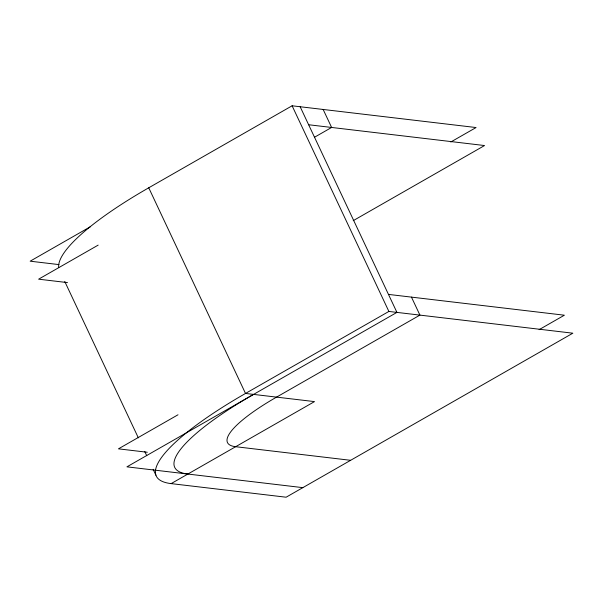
<?xml version="1.0" encoding="UTF-8"?>
<svg xmlns="http://www.w3.org/2000/svg" width="603" height="603" viewBox="0 0 603 603"><rect width="100%" height="100%" fill="white"/><g stroke="black" fill="none" stroke-linecap="round" stroke-linejoin="round"><path stroke-width="0.9" d="M58.702 267.559A174.878 39.044 -25.2 0 1 148.745 187.797L292.108 105.789L476.076 127.542L450.788 142.007M90.518 226.66L30.15 261.189L59.004 264.604M98.168 245.119L38.615 279.181L67.476 282.596M314.517 137.243L331.62 127.452L323.155 109.46M353.215 220.66L484.548 145.542L308.623 124.738M178.006 414.781L118.452 448.843L147.305 452.258M388.882 311.442L245.511 393.45A174.878 39.044 -25.2 0 0 171.139 483.614L286.116 497.211L572.85 333.195L388.882 311.442L292.108 105.789M171.139 483.614L314.502 401.606L245.511 393.45L148.745 187.797M539.097 329.668L564.385 315.203L388.46 294.4M350.629 460.308L235.652 446.71A96.178 21.474 -25.2 0 1 276.558 397.121L419.922 315.113L411.457 297.113M302.842 487.646L126.924 466.843L396.932 312.392L300.158 106.739M64.762 281.488L138.343 437.853M144.735 451.451L146.74 455.695M153.132 469.292L155.936 475.239M187.865 474.048A154.474 34.484 -25.2 0 1 253.561 394.4"/></g></svg>
